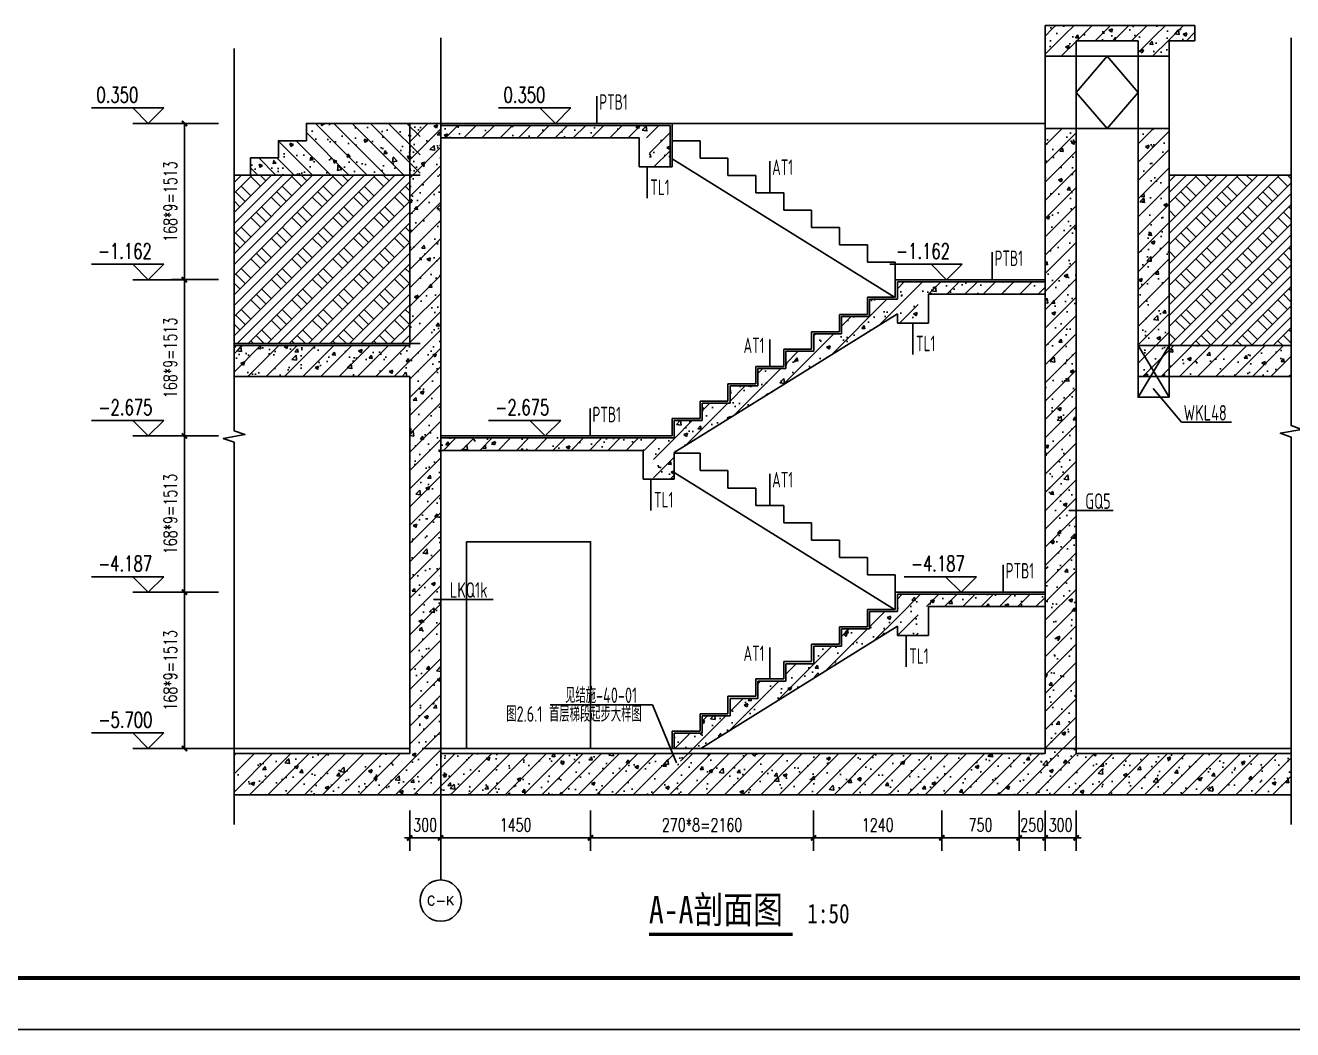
# Model space of a CAD drawing. Extents: x 37906 to 290206, y -18154 to 41246.
# Drawn here: x 95417 to 107683, y -18154 to -8431 of the extents above; entities that cross this region are included whole.
import ezdxf
from ezdxf.enums import TextEntityAlignment as Align

# ---------------------------------------------------------------- set-up
doc = ezdxf.new("R2010")
doc.units = 0
doc.header["$LTSCALE"] = 1000
doc.header["$MEASUREMENT"] = 0
doc.linetypes.add('DOTE', pattern=[2.42, 2, -0.2, 0.02, -0.2])
for name, color, linetype in [('AXIS', 3, 'Continuous'), ('AXIS_TEXT', 7, 'Continuous'), ('DIM_SYMB', 3, 'Continuous'), ('DOTE', 1, 'DOTE'), ('ECA_TK', 7, 'Continuous'), ('PUB_DIM', 3, 'Continuous'), ('PUB_HATCH', 8, 'Continuous'), ('PUB_TEXT', 7, 'Continuous'), ('RF-QT', 30, 'Continuous'), ('S_E_STAIR', 4, 'Continuous'), ('S_STAIR', 2, 'Continuous'), ('S_SURFACE', 6, 'Continuous'), ('TEXT', 7, 'Continuous'), ('tk', 7, 'Continuous'), ('WALL', 9, 'Continuous'), ('WALL_TEXT', 7, 'Continuous')]:
    doc.layers.add(name, color=color, linetype=linetype)
doc.styles.add('_TCH_AXIS', font='COMPLEX', dxfattribs={"bigfont": 'GBCBIG'})
doc.styles.add('_TCH_DIM', font='SIMPLEX', dxfattribs={"bigfont": 'GBCBIG'})
doc.styles.add('_TCH_DIM_T3', font='SIMPLEX', dxfattribs={"width": 0.705882, "bigfont": 'GBCBIG'})
doc.styles.add('COMPLEX', font='COMPLEX.shx', dxfattribs={"width": 0.65})
doc.styles.get("Standard").update_dxf_attribs({"font": 'tssdeng2.shx', "width": 0.7, "bigfont": 'hztxt.shx'})
doc.styles.add('TSSD_Rein', font='tssdeng2.shx', dxfattribs={"width": 0.7, "bigfont": 'tssdchn.shx'})
doc.styles.add('TYDG_01', font='', dxfattribs={"width": 0.8})
doc.styles.get('TYDG_01').set_extended_font_data('SimSun')
doc.dimstyles.new('_TCH_ARCH&&50', dxfattribs={"dimtxt": 127.5, "dimasz": 50, "dimexe": 125, "dimexo": 150, "dimgap": 61.25, "dimtad": 1, "dimdec": 0, "dimrnd": 5, "dimzin": 0, "dimdsep": 46, "dimtxsty": '_TCH_DIM_T3', "dimblk": 'ARCHTICK', "dimcen": 0.09, "dimclrt": 7, "dimazin": 2, "dimtfac": 1, "dimtdec": 0, "dimtix": 1, "dimtmove": 2, "dimatfit": 3, "dimfxl": 1, "dimtolj": 1, "dimtzin": 0, "dimarcsym": 0})
pattern_1 = [(45, (-1707322.73, -23855.63), (-88.388348, 88.388348), []), (50, (-1707322.73, -23855.63), (358.63009, -31.376067), [37.5, -412.5]), (355, (-1707322.73, -23855.63), (-69.37567, 376.09607), [30, -330]), (100.4514, (-1707292.85, -23858.24), (289.25469, 344.71977), [31.870095, -350.571056]), (46.1842, (-1707322.73, -23755.63), (533.62052, -82.75951), [56.25, -618.75]), (96.6356, (-1707278.27, -23762.5), (467.33135, 487.05894), [47.80514, -525.8565]), (351.1842, (-1707322.73, -23755.63), (467.33097, 487.0593), [45, -495]), (21, (-1707272.73, -23780.63), (298.453526, -201.309445), [37.5, -412.5]), (326, (-1707272.73, -23780.63), (121.657666, 362.57502), [30, -330]), (71.4514, (-1707247.86, -23797.4), (420.111314, 161.26525), [31.870095, -350.571056]), (37.5, (-1707322.73, -23855.63), (6.079928, 166.446927), [0, -326, 0, -335, 0, -331.25]), (7.5, (-1707322.73, -23855.63), (131.534769, 197.205856), [0, -191, 0, -318.5, 0, -126.25]), (327.5, (-1707434.23, -23855.63), (266.911218, -11.277436), [0, -125, 0, -390, 0, -517.5]), (317.5, (-1707484.23, -23855.63), (291.593085, 50.05249), [0, -162.5, 0, -259, 0, -367.5])]
pattern_2 = [(45, (-1156249.76, -121685.33), (-88.388348, 88.388348), []), (50, (-1156249.76, -121685.33), (358.63009, -31.37607), [37.5, -412.5]), (355, (-1156249.76, -121685.33), (-69.37567, 376.09607), [30, -330]), (100.4514, (-1156219.87, -121687.95), (289.25469, 344.71977), [31.8701, -350.57106]), (46.1842, (-1156249.76, -121585.33), (533.62052, -82.7595), [56.25, -618.75]), (96.6356, (-1156205.3, -121592.23), (467.33135, 487.05894), [47.80514, -525.8565]), (351.1842, (-1156249.76, -121585.33), (467.33097, 487.0593), [45, -495]), (21, (-1156199.76, -121610.33), (298.453526, -201.309445), [37.5, -412.5]), (326, (-1156199.76, -121610.33), (121.65767, 362.57502), [30, -330]), (71.4514, (-1156174.9, -121627.1), (420.11131, 161.26525), [31.8701, -350.57106]), (37.5, (-1156249.76, -121685.33), (6.079928, 166.446927), [0, -326, 0, -335, 0, -331.25]), (7.5, (-1156249.76, -121685.33), (131.534769, 197.205856), [0, -191, 0, -318.5, 0, -126.25]), (327.5, (-1156361.26, -121685.33), (266.911218, -11.277436), [0, -125, 0, -390, 0, -517.5]), (317.5, (-1156411.26, -121685.33), (291.593085, 50.05249), [0, -162.5, 0, -259, 0, -367.5])]

# ---------------------------------------------------------------- blocks, each defined once
blk = doc.blocks.new('10B_A1E图框')
at = {"layer": 'ECA_TK'}
blk.add_lwpolyline([(0, 0), (841, 0), (841, 594), (0, 594)], close=True, dxfattribs=at)
at = {"layer": 'ECA_TK', "const_width": 0.8}
blk.add_lwpolyline([(831, 10), (831, 584), (18, 584), (18, 10)], close=True, dxfattribs=at)
blk = doc.blocks.new('_ArchTick')
at = {"color": 0, "linetype": 'ByBlock', "const_width": 0.4}
blk.add_lwpolyline([(-0.5, -0.5), (0.5, 0.5)], dxfattribs=at)
blk = doc.blocks.new('*D524')
at = {"layer": 'Defpoints', "color": 0}
for p in [(105287, -15881), (105587, -15881), (105587, -16297)]:
    blk.add_point(p, dxfattribs=at)
at = {"layer": 'PUB_DIM', "color": 0, "lineweight": -2}
for p, q in [((105287, -16031), (105287, -16422)), ((105587, -16031), (105587, -16422)), ((105287, -16297), (105237, -16297)), ((105287, -16297), (105587, -16297)), ((105587, -16297), (105637, -16297))]:
    blk.add_line(p, q, dxfattribs=at)
at = {"layer": 'PUB_DIM', "color": 0, "lineweight": -2, "xscale": 50, "yscale": 50, "zscale": 50}
blk.add_blockref('_ArchTick', (105287, -16297), dxfattribs=at)
at = {"layer": 'PUB_DIM', "color": 0, "lineweight": -2, "xscale": 50, "yscale": 50, "zscale": 50, "rotation": 180}
blk.add_blockref('_ArchTick', (105587, -16297), dxfattribs=at)
at = {"layer": 'PUB_DIM', "color": 7, "insert": (105437, -16172), "char_height": 127.5, "attachment_point": 5, "style": '_TCH_DIM_T3'}
blk.add_mtext('\\A1;300', dxfattribs=at)
blk = doc.blocks.new('*D525')
at = {"layer": 'Defpoints', "color": 0}
for p in [(105037, -15881), (105287, -15881), (105287, -16297)]:
    blk.add_point(p, dxfattribs=at)
at = {"layer": 'PUB_DIM', "color": 0, "lineweight": -2}
for p, q in [((105037, -16031), (105037, -16422)), ((105287, -16031), (105287, -16422)), ((105037, -16297), (104987, -16297)), ((105037, -16297), (105287, -16297)), ((105287, -16297), (105337, -16297))]:
    blk.add_line(p, q, dxfattribs=at)
at = {"layer": 'PUB_DIM', "color": 0, "lineweight": -2, "xscale": 50, "yscale": 50, "zscale": 50}
blk.add_blockref('_ArchTick', (105037, -16297), dxfattribs=at)
at = {"layer": 'PUB_DIM', "color": 0, "lineweight": -2, "xscale": 50, "yscale": 50, "zscale": 50, "rotation": 180}
blk.add_blockref('_ArchTick', (105287, -16297), dxfattribs=at)
at = {"layer": 'PUB_DIM', "color": 7, "insert": (105162, -16172), "char_height": 127.5, "attachment_point": 5, "style": '_TCH_DIM_T3'}
blk.add_mtext('\\A1;250', dxfattribs=at)
blk = doc.blocks.new('*D526')
at = {"layer": 'Defpoints', "color": 0}
for p in [(104287, -15881), (105037, -15881), (105037, -16297)]:
    blk.add_point(p, dxfattribs=at)
at = {"layer": 'PUB_DIM', "color": 0, "lineweight": -2}
for p, q in [((104287, -16031), (104287, -16422)), ((105037, -16031), (105037, -16422)), ((104287, -16297), (105037, -16297))]:
    blk.add_line(p, q, dxfattribs=at)
at = {"layer": 'PUB_DIM', "color": 0, "lineweight": -2, "xscale": 50, "yscale": 50, "zscale": 50, "rotation": 180}
blk.add_blockref('_ArchTick', (104287, -16297), dxfattribs=at)
at = {"layer": 'PUB_DIM', "color": 0, "lineweight": -2, "xscale": 50, "yscale": 50, "zscale": 50}
blk.add_blockref('_ArchTick', (105037, -16297), dxfattribs=at)
at = {"layer": 'PUB_DIM', "color": 7, "insert": (104662, -16172), "char_height": 127.5, "attachment_point": 5, "style": '_TCH_DIM_T3'}
blk.add_mtext('\\A1;750', dxfattribs=at)
blk = doc.blocks.new('*D527')
at = {"layer": 'Defpoints', "color": 0}
for p in [(103047, -15881), (104287, -15881), (104287, -16297)]:
    blk.add_point(p, dxfattribs=at)
at = {"layer": 'PUB_DIM', "color": 0, "lineweight": -2}
for p, q in [((103047, -16031), (103047, -16422)), ((104287, -16031), (104287, -16422)), ((103047, -16297), (104287, -16297))]:
    blk.add_line(p, q, dxfattribs=at)
at = {"layer": 'PUB_DIM', "color": 0, "lineweight": -2, "xscale": 50, "yscale": 50, "zscale": 50, "rotation": 180}
blk.add_blockref('_ArchTick', (103047, -16297), dxfattribs=at)
at = {"layer": 'PUB_DIM', "color": 0, "lineweight": -2, "xscale": 50, "yscale": 50, "zscale": 50}
blk.add_blockref('_ArchTick', (104287, -16297), dxfattribs=at)
at = {"layer": 'PUB_DIM', "color": 7, "insert": (103667, -16172), "char_height": 127.5, "attachment_point": 5, "style": '_TCH_DIM_T3'}
blk.add_mtext('\\A1;1240', dxfattribs=at)
blk = doc.blocks.new('*D528')
at = {"layer": 'Defpoints', "color": 0}
for p in [(100887, -15881), (103047, -15881), (103047, -16297)]:
    blk.add_point(p, dxfattribs=at)
at = {"layer": 'PUB_DIM', "color": 0, "lineweight": -2}
for p, q in [((100887, -16031), (100887, -16422)), ((103047, -16031), (103047, -16422)), ((100887, -16297), (103047, -16297))]:
    blk.add_line(p, q, dxfattribs=at)
at = {"layer": 'PUB_DIM', "color": 0, "lineweight": -2, "xscale": 50, "yscale": 50, "zscale": 50, "rotation": 180}
blk.add_blockref('_ArchTick', (100887, -16297), dxfattribs=at)
at = {"layer": 'PUB_DIM', "color": 0, "lineweight": -2, "xscale": 50, "yscale": 50, "zscale": 50}
blk.add_blockref('_ArchTick', (103047, -16297), dxfattribs=at)
at = {"layer": 'PUB_DIM', "color": 7, "insert": (101967, -16172), "char_height": 127.5, "attachment_point": 5, "style": '_TCH_DIM_T3'}
blk.add_mtext('\\A1;270*8=2160', dxfattribs=at)
blk = doc.blocks.new('*D529')
at = {"layer": 'Defpoints', "color": 0}
for p in [(99437, -15881), (100887, -15881), (100887, -16297)]:
    blk.add_point(p, dxfattribs=at)
at = {"layer": 'PUB_DIM', "color": 0, "lineweight": -2}
for p, q in [((99437, -16031), (99437, -16422)), ((100887, -16031), (100887, -16422)), ((99437, -16297), (100887, -16297))]:
    blk.add_line(p, q, dxfattribs=at)
at = {"layer": 'PUB_DIM', "color": 0, "lineweight": -2, "xscale": 50, "yscale": 50, "zscale": 50, "rotation": 180}
blk.add_blockref('_ArchTick', (99437, -16297), dxfattribs=at)
at = {"layer": 'PUB_DIM', "color": 0, "lineweight": -2, "xscale": 50, "yscale": 50, "zscale": 50}
blk.add_blockref('_ArchTick', (100887, -16297), dxfattribs=at)
at = {"layer": 'PUB_DIM', "color": 7, "insert": (100162, -16172), "char_height": 127.5, "attachment_point": 5, "style": '_TCH_DIM_T3'}
blk.add_mtext('\\A1;1450', dxfattribs=at)
blk = doc.blocks.new('*D530')
at = {"layer": 'Defpoints', "color": 0}
for p in [(99137, -15881), (99437, -15881), (99437, -16297)]:
    blk.add_point(p, dxfattribs=at)
at = {"layer": 'PUB_DIM', "color": 0, "lineweight": -2}
for p, q in [((99137, -16031), (99137, -16422)), ((99437, -16031), (99437, -16422)), ((99137, -16297), (99087, -16297)), ((99137, -16297), (99437, -16297)), ((99437, -16297), (99487, -16297))]:
    blk.add_line(p, q, dxfattribs=at)
at = {"layer": 'PUB_DIM', "color": 0, "lineweight": -2, "xscale": 50, "yscale": 50, "zscale": 50}
blk.add_blockref('_ArchTick', (99137, -16297), dxfattribs=at)
at = {"layer": 'PUB_DIM', "color": 0, "lineweight": -2, "xscale": 50, "yscale": 50, "zscale": 50, "rotation": 180}
blk.add_blockref('_ArchTick', (99437, -16297), dxfattribs=at)
at = {"layer": 'PUB_DIM', "color": 7, "insert": (99287, -16172), "char_height": 127.5, "attachment_point": 5, "style": '_TCH_DIM_T3'}
blk.add_mtext('\\A1;300', dxfattribs=at)
blk = doc.blocks.new('*D531')
at = {"layer": 'AXIS', "color": 0, "lineweight": -2}
for p, q in [((97287, -13918), (96832, -13918)), ((96957, -15431), (96957, -13918)), ((97287, -15431), (96832, -15431))]:
    blk.add_line(p, q, dxfattribs=at)
at = {"layer": 'Defpoints', "color": 0}
for p in [(96957, -13918), (97437, -13918), (97437, -15431)]:
    blk.add_point(p, dxfattribs=at)
at = {"layer": 'AXIS', "color": 0, "lineweight": -2, "xscale": 50, "yscale": 50, "zscale": 50}
for p, rotation in [((96957, -13918), 90), ((96957, -15431), 270)]:
    blk.add_blockref('_ArchTick', p, dxfattribs=dict(at, rotation=rotation))
at = {"layer": 'AXIS', "color": 7, "insert": (96820, -14675), "char_height": 127.5, "attachment_point": 5, "rotation": 90, "style": '_TCH_DIM_T3'}
blk.add_mtext('\\A1;168*9=1513', dxfattribs=at)
blk = doc.blocks.new('*D532')
at = {"layer": 'AXIS', "color": 0, "lineweight": -2}
for p, q in [((97287, -12406), (96832, -12406)), ((96957, -13918), (96957, -12406)), ((97287, -13918), (96832, -13918))]:
    blk.add_line(p, q, dxfattribs=at)
at = {"layer": 'Defpoints', "color": 0}
for p in [(96957, -12406), (97437, -12406), (97437, -13918)]:
    blk.add_point(p, dxfattribs=at)
at = {"layer": 'AXIS', "color": 0, "lineweight": -2, "xscale": 50, "yscale": 50, "zscale": 50}
for p, rotation in [((96957, -12406), 90), ((96957, -13918), 270)]:
    blk.add_blockref('_ArchTick', p, dxfattribs=dict(at, rotation=rotation))
at = {"layer": 'AXIS', "color": 7, "insert": (96820, -13162), "char_height": 127.5, "attachment_point": 5, "rotation": 90, "style": '_TCH_DIM_T3'}
blk.add_mtext('\\A1;168*9=1513', dxfattribs=at)
blk = doc.blocks.new('*D533')
at = {"layer": 'AXIS', "color": 0, "lineweight": -2}
for p, q in [((97287, -10893), (96832, -10893)), ((96957, -12406), (96957, -10893)), ((97287, -12406), (96832, -12406))]:
    blk.add_line(p, q, dxfattribs=at)
at = {"layer": 'Defpoints', "color": 0}
for p in [(96957, -10893), (97437, -10893), (97437, -12406)]:
    blk.add_point(p, dxfattribs=at)
at = {"layer": 'AXIS', "color": 0, "lineweight": -2, "xscale": 50, "yscale": 50, "zscale": 50}
for p, rotation in [((96957, -10893), 90), ((96957, -12406), 270)]:
    blk.add_blockref('_ArchTick', p, dxfattribs=dict(at, rotation=rotation))
at = {"layer": 'AXIS', "color": 7, "insert": (96820, -11650), "char_height": 127.5, "attachment_point": 5, "rotation": 90, "style": '_TCH_DIM_T3'}
blk.add_mtext('\\A1;168*9=1513', dxfattribs=at)
blk = doc.blocks.new('*D534')
at = {"layer": 'AXIS', "color": 0, "lineweight": -2}
for p, q in [((97287, -9381), (96832, -9381)), ((96957, -10893), (96957, -9381)), ((97287, -10893), (96832, -10893))]:
    blk.add_line(p, q, dxfattribs=at)
at = {"layer": 'Defpoints', "color": 0}
for p in [(96957, -9381), (97437, -9381), (97437, -10893)]:
    blk.add_point(p, dxfattribs=at)
at = {"layer": 'AXIS', "color": 0, "lineweight": -2, "xscale": 50, "yscale": 50, "zscale": 50}
for p, rotation in [((96957, -9381), 90), ((96957, -10893), 270)]:
    blk.add_blockref('_ArchTick', p, dxfattribs=dict(at, rotation=rotation))
at = {"layer": 'AXIS', "color": 7, "insert": (96820, -10137), "char_height": 127.5, "attachment_point": 5, "rotation": 90, "style": '_TCH_DIM_T3'}
blk.add_mtext('\\A1;168*9=1513', dxfattribs=at)
blk = doc.blocks.new('_AXISO')
blk.add_circle((0, 0), 0.5)
at = {"layer": 'AXIS_TEXT', "style": 'COMPLEX', "width": 1.041667}
blk.add_attdef('A', text='', height=0.56, dxfattribs=at).set_placement((-0.25, -0.28), (0.25, -0.28), align=Align.FIT)

msp = doc.modelspace()

# ---------------------------------------------------------------- hatches: boundary and pattern name
at = {"layer": 'PUB_HATCH'}
h = msp.add_hatch(dxfattribs=at)
h.set_pattern_fill('钢筋混凝土', color=256, scale=50, style=0)
h.set_pattern_definition(pattern_1)
h.paths.add_polyline_path([(105587.4, -8730.9), (105587.4, -8580.9), (105287.4, -8430.9), (105287.4, -8730.9)])
h = msp.add_hatch(dxfattribs=at)
h.set_pattern_fill('钢筋混凝土', color=256, scale=50, style=0)
h.set_pattern_definition(pattern_1)
h.paths.add_polyline_path([(106329.1, -8530.9), (106312.4, -8430.9), (105287.4, -8430.9), (105587.4, -8580.9), (106187.4, -8580.9)])
h = msp.add_hatch(dxfattribs=at)
h.set_pattern_fill('钢筋混凝土', color=256, scale=50, style=0)
h.set_pattern_definition(pattern_1)
h.paths.add_polyline_path([(106737.5, -8430.9), (106312.4, -8430.9), (106329.1, -8530.9), (106487.4, -8580.9), (106737.5, -8580.9)])
h = msp.add_hatch(dxfattribs=at)
h.set_pattern_fill('钢筋混凝土', color=256, scale=50, style=0)
h.set_pattern_definition(pattern_1)
h.paths.add_polyline_path([(106487.4, -8730.9), (106487.4, -8580.9), (106329.1, -8530.9), (106187.4, -8580.9), (106187.4, -8730.9)])
h = msp.add_hatch(dxfattribs=at)
h.set_pattern_fill('钢筋混凝土', color=256, scale=50, style=0)
h.set_pattern_definition([(135, (3659485.93, 1417467.12), (88.3883476, 88.3883476), []), (130, (3659485.93, 1417467.12), (-358.630091, -31.376067), [37.5, -412.5]), (185, (3659485.93, 1417467.12), (69.375667, 376.096067), [30, -330]), (79.5486, (3659456.04, 1417464.5), (-289.25469, 344.71977), [31.870095, -350.571056]), (133.8158, (3659485.93, 1417567.1), (-533.620524, -82.759507), [56.25, -618.75]), (83.3644, (3659441.46, 1417560.2), (-467.33135, 487.058935), [47.805144, -525.8565]), (188.8158, (3659485.9, 1417567.1), (-467.33097, 487.0593), [45, -495]), (159, (3659435.93, 1417542.12), (-298.453526, -201.309445), [37.5, -412.5]), (214, (3659435.93, 1417542.12), (-121.657666, 362.575023), [30, -330]), (108.5486, (3659411.05, 1417525.34), (-420.111314, 161.265248), [31.870095, -350.571056]), (142.5, (3659485.93, 1417467.12), (-6.0799277, 166.446927), [0, -326, 0, -335, 0, -331.25]), (172.5, (3659485.93, 1417467.12), (-131.534769, 197.205856), [0, -191, 0, -318.5, 0, -126.25]), (212.5, (3659597.43, 1417467.12), (-266.911218, -11.277436), [0, -125, 0, -390, 0, -517.5]), (222.5, (3659647.43, 1417467.12), (-291.593085, 50.052491), [0, -162.5, 0, -259, 0, -367.5])])
h.paths.add_polyline_path([(99237.4, -9880.9), (99237.4, -9380.9), (98137.4, -9380.9), (98137.4, -9547.6), (97877.8, -9547.6), (97877.8, -9714.3), (97596, -9714.3), (97596, -9880.9)])
h = msp.add_hatch(dxfattribs=at)
h.set_pattern_fill('钢筋混凝土', color=256, scale=50, style=0)
h.set_pattern_definition(pattern_1)
h.paths.add_polyline_path([(99237.4, -11630.9), (99437.4, -11530.9), (99437.4, -9380.9), (99137.4, -9380.9), (99137.4, -11530.9)])
h = msp.add_hatch(dxfattribs=at)
h.set_pattern_fill('钢筋混凝土', color=256, scale=50, style=0)
h.set_pattern_definition(pattern_2)
h.paths.add_polyline_path([(101657.4, -9400.8), (99437.4, -9400.8), (99437.4, -9520.8), (101457.4, -9520.8), (101457.4, -9800.8), (101657.4, -9800.8)])
h = msp.add_hatch(dxfattribs=at)
h.set_pattern_fill('钢筋混凝土', color=256, scale=50, style=0)
h.set_pattern_definition(pattern_1)
h.paths.add_polyline_path([(105437.4, -15614.2), (105587.4, -15480.9), (105587.4, -9430.9), (105287.4, -9430.9), (105287.4, -15480.9)])
h = msp.add_hatch(dxfattribs=at)
h.set_pattern_fill('钢筋混凝土', color=256, scale=50, style=0)
h.set_pattern_definition(pattern_1)
h.paths.add_polyline_path([(106187.4, -11830.9), (106487.4, -11530.9), (106487.4, -9430.9), (106187.4, -9430.9)])
h = msp.add_hatch(dxfattribs=at)
h.set_pattern_fill('夯实土壤', color=256, scale=50, angle=90, style=0)
h.set_pattern_definition([(45, (844500.53, -402321.96), (198.69701, -198.69701), []), (45, (844500.53, -402216.96), (198.69701, -198.69701), []), (45, (844500.53, -402111.96), (198.69701, -198.69701), []), (315, (844500.53, -402321.96), (-198.69701, -198.69701), [132.5, -148.5]), (315, (844553.03, -402269.46), (-198.69701, -198.69701), [132.5, -148.5]), (315, (844605.53, -402216.96), (-198.69701, -198.69701), [132.5, -148.5])])
h.paths.add_polyline_path([(99137.4, -9880.9), (97437.2, -9880.9), (97437.2, -11510.9), (99137.4, -11510.9)])
h = msp.add_hatch(dxfattribs=at)
h.set_pattern_fill('夯实土壤', color=256, scale=50, angle=90, style=0)
h.set_pattern_definition([(45, (853250.72, -402321.96), (198.69701, -198.69701), []), (45, (853250.72, -402216.96), (198.69701, -198.69701), []), (45, (853250.72, -402111.96), (198.69701, -198.69701), []), (315, (853250.72, -402321.96), (-198.69701, -198.69701), [132.5, -148.5]), (315, (853303.22, -402269.46), (-198.69701, -198.69701), [132.5, -148.5]), (315, (853355.72, -402216.96), (-198.69701, -198.69701), [132.5, -148.5])])
h.paths.add_polyline_path([(106487.4, -11530.9), (107668.5, -11530.9), (107668.5, -9880.9), (106487.4, -9880.9)])
h = msp.add_hatch(dxfattribs=at)
h.set_pattern_fill('钢筋混凝土', color=256, scale=50, style=0)
h.set_pattern_definition(pattern_2)
h.paths.add_polyline_path([(103857.4, -10913.3), (105287.4, -10913.3), (105287.4, -11033.3), (104057.4, -11033.3), (104057.4, -11313.3), (103857.4, -11313.3)])
h = msp.add_hatch(dxfattribs=at)
h.set_pattern_fill('钢筋混凝土', color=256, scale=50, style=0)
h.set_pattern_definition(pattern_2)
h.paths.add_polyline_path([(101697.4, -12425.8), (101697.4, -12257.8), (101967.4, -12257.8), (101967.4, -12089.7), (102237.4, -12089.7), (102237.4, -11921.7), (102507.4, -11921.7), (102507.4, -11753.6), (102777.4, -11753.6), (102777.4, -11585.5), (103047.4, -11585.5), (103047.4, -11417.5), (103317.4, -11417.5), (103317.4, -11249.4), (103587.4, -11249.4), (103587.4, -11081.4), (103857.4, -11081.4), (103857.4, -11033.3), (103857.4, -11222.7), (101697.4, -12567.2)])
h = msp.add_hatch(dxfattribs=at)
h.set_pattern_fill('钢筋混凝土', color=256, scale=50, style=0)
h.set_pattern_definition(pattern_1)
h.paths.add_polyline_path([(97437.2, -11830.9), (99137.4, -11830.9), (99237.4, -11630.9), (99137.4, -11530.9), (97437.2, -11530.9)])
h = msp.add_hatch(dxfattribs=at)
h.set_pattern_fill('钢筋混凝土', color=256, scale=50, style=0)
h.set_pattern_definition(pattern_1)
h.paths.add_polyline_path([(99287.4, -15614.2), (99437.4, -15480.9), (99437.4, -11530.9), (99237.4, -11630.9), (99137.4, -11830.9), (99137.4, -15480.9)])
h = msp.add_hatch(dxfattribs=at)
h.set_pattern_fill('钢筋混凝土', color=256, scale=50, style=0)
h.set_pattern_definition(pattern_1)
h.paths.add_polyline_path([(107668.5, -11530.9), (106487.4, -11530.9), (106187.4, -11830.9), (107668.5, -11830.9)])
h = msp.add_hatch(dxfattribs=at)
h.set_pattern_fill('钢筋混凝土', color=256, scale=50, style=0)
h.set_pattern_definition(pattern_2)
h.paths.add_polyline_path([(101697.4, -12425.8), (99437.4, -12425.8), (99437.4, -12545.8), (101497.4, -12545.8), (101497.4, -12825.8), (101697.4, -12825.8)])
h = msp.add_hatch(dxfattribs=at)
h.set_pattern_fill('钢筋混凝土', color=256, scale=50, style=0)
h.set_pattern_definition(pattern_2)
h.paths.add_polyline_path([(103857.4, -13938.4), (105287.4, -13938.4), (105287.4, -14058.4), (104057.4, -14058.4), (104057.4, -14338.4), (103857.4, -14338.4)])
h = msp.add_hatch(dxfattribs=at)
h.set_pattern_fill('钢筋混凝土', color=256, scale=50, style=0)
h.set_pattern_definition(pattern_2)
h.paths.add_polyline_path([(101697.4, -15450.9), (101697.4, -15282.9), (101967.4, -15282.9), (101967.4, -15114.8), (102237.4, -15114.8), (102237.4, -14946.7), (102507.4, -14946.7), (102507.4, -14778.7), (102777.4, -14778.7), (102777.4, -14610.6), (103047.4, -14610.6), (103047.4, -14442.6), (103317.4, -14442.6), (103317.4, -14274.5), (103587.4, -14274.5), (103587.4, -14106.4), (103857.4, -14106.4), (103857.4, -14058.4), (103857.4, -14247.8), (101697.4, -15592.3)])
h = msp.add_hatch(dxfattribs=at)
h.set_pattern_fill('钢筋混凝土', color=256, scale=50, style=0)
h.set_pattern_definition(pattern_1)
h.paths.add_polyline_path([(99287.4, -15614.2), (99137.4, -15480.9), (97437.2, -15480.9), (97437.2, -15880.9), (99287.4, -15880.9)])
h = msp.add_hatch(dxfattribs=at)
h.set_pattern_fill('钢筋混凝土', color=256, scale=50, style=0)
h.set_pattern_definition(pattern_1)
h.paths.add_polyline_path([(105437.4, -15614.2), (105287.4, -15480.9), (99437.4, -15480.9), (99287.4, -15614.2), (99287.4, -15880.9), (105437.4, -15880.9)])
h = msp.add_hatch(dxfattribs=at)
h.set_pattern_fill('钢筋混凝土', color=256, scale=50, style=0)
h.set_pattern_definition(pattern_1)
h.paths.add_polyline_path([(107668.5, -15480.9), (105587.4, -15480.9), (105437.4, -15614.2), (105437.4, -15880.9), (107668.5, -15880.9)])

# ---------------------------------------------------------------- linework, layer by layer
for p, q in [((106187.4, -11530.9), (106487.4, -12030.9)), ((106187.4, -12030.9), (106487.4, -11530.9)), ((106334.4, -11946.3), (106606.8, -12272.8)), ((106606.8, -12272.8), (107092, -12272.8)), ((105517, -13128), (105946.1, -13128)), ((99367, -13988.1), (99946.1, -13988.1))]:
    msp.add_line(p, q)
msp.add_lwpolyline([(106187.4, -11530.9), (106487.4, -11530.9), (106487.4, -12030.9), (106187.4, -12030.9)], close=True)
msp.add_lwpolyline([(100137.4, -15430.9), (100887.4, -15430.9), (100887.4, -13430.9), (99687.4, -13430.9), (99687.4, -15430.9)])
at = {"layer": 'AXIS'}
msp.add_line((99437.4, -15430.9), (99437.4, -16704.7), dxfattribs=at)
at = {"layer": 'DIM_SYMB'}
for points in [[(107668.5, -8553.4), (107668.5, -12304.6), (107773.5, -12342.9), (107563.5, -12379.9), (107668.5, -12417.1), (107668.5, -16168.4)], [(97437.2, -8654.2), (97437.2, -12355.1), (97542.2, -12393.3), (97332.2, -12430.3), (97437.2, -12467.6), (97437.2, -16168.4)]]:
    msp.add_lwpolyline(points, dxfattribs=at)
at = {"layer": 'DIM_SYMB', "lineweight": -3, "const_width": 35}
msp.add_lwpolyline([(101452.5, -17231), (102844.5, -17231)], dxfattribs=at)
at = {"layer": 'DOTE'}
msp.add_line((99437.4, -8551), (99437.4, -15430.9), dxfattribs=at)
at = {"layer": 'DOTE', "linetype": 'DOTE'}
msp.add_line((96837.8, -15430.9), (107668.5, -15430.9), dxfattribs=at)
at = {"layer": 'PUB_DIM'}
for p, q in [((96757.4, -9230.9), (96057.4, -9230.9)), ((96607.4, -9380.9), (96457.4, -9230.9)), ((96607.4, -9380.9), (96757.4, -9230.9)), ((100697.4, -9230.9), (99997.4, -9230.9)), ((100547.4, -9380.9), (100397.4, -9230.9)), ((100547.4, -9380.9), (100697.4, -9230.9)), ((96957.4, -9380.9), (96457.4, -9380.9)), ((100547.4, -9380.9), (100397.4, -9380.9)), ((96757.4, -10743.3), (96057.4, -10743.3)), ((96607.4, -10893.3), (96457.4, -10743.3)), ((96607.4, -10893.3), (96757.4, -10743.3)), ((104483, -10743.3), (103783, -10743.3)), ((104333, -10893.3), (104183, -10743.3)), ((104333, -10893.3), (104483, -10743.3)), ((96957.4, -10893.3), (96457.4, -10893.3)), ((104683, -10893.3), (104183, -10893.3)), ((96757.4, -12255.8), (96057.4, -12255.8)), ((96607.4, -12405.8), (96457.4, -12255.8)), ((96607.4, -12405.8), (96757.4, -12255.8)), ((100598.9, -12255.8), (99898.9, -12255.8)), ((100448.9, -12405.8), (100298.9, -12255.8)), ((100448.9, -12405.8), (100598.9, -12255.8)), ((96957.4, -12405.8), (96457.4, -12405.8)), ((100755.2, -12405.8), (100298.9, -12405.8)), ((96757.4, -13768.4), (96057.4, -13768.4)), ((96607.4, -13918.4), (96457.4, -13768.4)), ((96607.4, -13918.4), (96757.4, -13768.4)), ((104623.6, -13768.4), (103923.6, -13768.4)), ((104473.6, -13918.4), (104323.6, -13768.4)), ((104473.6, -13918.4), (104623.6, -13768.4)), ((96957.4, -13918.4), (96457.4, -13918.4)), ((104823.6, -13918.4), (104323.6, -13918.4)), ((96757.4, -15280.9), (96057.4, -15280.9)), ((96607.4, -15430.9), (96457.4, -15280.9)), ((96607.4, -15430.9), (96757.4, -15280.9)), ((96957.4, -15430.9), (96457.4, -15430.9))]:
    msp.add_line(p, q, dxfattribs=at)
at = {"layer": 'PUB_DIM', "color": 15}
msp.add_line((99437.4, -9380.9), (105287.4, -9380.9), dxfattribs=at)
at = {"layer": 'PUB_HATCH', "lineweight": -3, "ltscale": 0.5}
for p, q in [((105287.4, -9430.9), (105287.4, -8730.9)), ((106187.4, -8730.9), (105587.4, -8730.9)), ((105587.4, -8730.9), (105587.4, -9430.9)), ((106187.4, -9430.9), (106187.4, -8730.9)), ((106487.4, -9430.9), (106487.4, -8730.9)), ((105587.4, -9430.9), (106187.4, -9430.9))]:
    msp.add_line(p, q, dxfattribs=at)
msp.add_lwpolyline([(105887.4, -8730.9), (106187.4, -9080.9), (105887.4, -9430.9), (105587.4, -9080.9), (105887.4, -8730.9)], dxfattribs=at)
at = {"layer": 'RF-QT'}
for p, q in [((105287.4, -8730.9), (105287.4, -8430.9)), ((105287.4, -8430.9), (106737.5, -8430.9)), ((106737.5, -8580.9), (106737.5, -8430.9)), ((105587.4, -8730.9), (105587.4, -8580.9)), ((106187.4, -8580.9), (105587.4, -8580.9)), ((106187.4, -8730.9), (106187.4, -8580.9)), ((106737.5, -8580.9), (106487.4, -8580.9)), ((106487.4, -8730.9), (106487.4, -8580.9)), ((105287.4, -8730.9), (105587.4, -8730.9)), ((106187.4, -8730.9), (106487.4, -8730.9)), ((99137.4, -11530.9), (99137.4, -9380.9)), ((99137.4, -9380.9), (99437.4, -9380.9)), ((99437.4, -9380.9), (99437.4, -15480.9)), ((105287.4, -15480.9), (105287.4, -9430.9)), ((105287.4, -9430.9), (105587.4, -9430.9)), ((105587.4, -15480.9), (105587.4, -9430.9)), ((106187.4, -11830.9), (106187.4, -9430.9)), ((106187.4, -9430.9), (106487.4, -9430.9)), ((106487.4, -11530.9), (106487.4, -9430.9)), ((97437.2, -11530.9), (99137.4, -11530.9)), ((97437.2, -11530.9), (97437.2, -11830.9)), ((107668.5, -11530.9), (106487.4, -11530.9)), ((107668.5, -11830.9), (107668.5, -11530.9)), ((97437.2, -11830.9), (99137.4, -11830.9)), ((99137.4, -15480.9), (99137.4, -11830.9)), ((107668.5, -11830.9), (106187.4, -11830.9)), ((99137.4, -15480.9), (97437.2, -15480.9)), ((97437.2, -15880.9), (97437.2, -15480.9)), ((105287.4, -15480.9), (99437.4, -15480.9)), ((107668.5, -15480.9), (105587.4, -15480.9)), ((107668.5, -15880.9), (107668.5, -15480.9)), ((97437.2, -15880.9), (107668.5, -15880.9))]:
    msp.add_line(p, q, dxfattribs=at)
at = {"layer": 'S_E_STAIR'}
for p, q in [((101677.4, -9548.8), (101677.4, -9520.8)), ((101947.4, -9548.8), (101677.4, -9548.8)), ((101947.4, -9716.9), (101947.4, -9548.8)), ((103828.2, -11061.4), (101677.4, -9722.6)), ((102217.4, -9716.9), (101947.4, -9716.9)), ((102217.4, -9884.9), (102217.4, -9716.9)), ((102487.4, -9884.9), (102217.4, -9884.9)), ((102487.4, -10053), (102487.4, -9884.9)), ((102757.4, -10053), (102487.4, -10053)), ((102757.4, -10221.1), (102757.4, -10053)), ((103027.4, -10221.1), (102757.4, -10221.1)), ((103027.4, -10389.1), (103027.4, -10221.1)), ((103297.4, -10389.1), (103027.4, -10389.1)), ((103297.4, -10557.2), (103297.4, -10389.1)), ((103567.4, -10557.2), (103297.4, -10557.2)), ((103567.4, -10725.2), (103567.4, -10557.2)), ((103837.4, -10725.2), (103567.4, -10725.2)), ((103837.4, -10893.3), (103837.4, -10725.2)), ((101947.4, -12573.9), (101696.9, -12573.9)), ((101947.4, -12742), (101947.4, -12573.9)), ((102217.4, -12742), (101947.4, -12742)), ((102217.4, -12910), (102217.4, -12742)), ((103828.2, -14086.4), (101697.4, -12760.1)), ((102487.4, -12910), (102217.4, -12910)), ((102487.4, -13078.1), (102487.4, -12910)), ((102757.4, -13078.1), (102487.4, -13078.1)), ((102757.4, -13246.1), (102757.4, -13078.1)), ((103027.4, -13246.1), (102757.4, -13246.1)), ((103027.4, -13414.2), (103027.4, -13246.1)), ((103297.4, -13414.2), (103027.4, -13414.2)), ((103297.4, -13582.3), (103297.4, -13414.2)), ((103567.4, -13582.3), (103297.4, -13582.3)), ((103567.4, -13750.3), (103567.4, -13582.3)), ((103837.4, -13750.3), (103567.4, -13750.3)), ((103837.4, -13918.4), (103837.4, -13750.3))]:
    msp.add_line(p, q, dxfattribs=at)
at = {"layer": 'S_STAIR'}
for p, q in [((101657.4, -9400.8), (99437.4, -9400.8)), ((99437.4, -9400.8), (99437.4, -9520.8)), ((101657.4, -9800.8), (101657.4, -9400.8)), ((99437.4, -9520.8), (101357.4, -9520.8)), ((101357.4, -9520.8), (101357.4, -9800.8)), ((101357.4, -9800.8), (101657.4, -9800.8)), ((103857.4, -11081.4), (103857.4, -10913.3)), ((103857.4, -10913.3), (105287.4, -10913.3)), ((105287.4, -10913.3), (105287.4, -11033.3)), ((105287.4, -11033.3), (104157.4, -11033.3)), ((104157.4, -11033.3), (104157.4, -11313.3)), ((105287.8, -11035.9), (105287.8, -11155.9)), ((105287.8, -11035.9), (105287.8, -11155.9)), ((103587.4, -11249.4), (103587.4, -11081.4)), ((103587.4, -11081.4), (103857.4, -11081.4)), ((101697.4, -12567.2), (103857.4, -11222.7)), ((103317.4, -11417.5), (103317.4, -11249.4)), ((103317.4, -11249.4), (103587.4, -11249.4)), ((103857.4, -11313.3), (103857.4, -11222.7)), ((104157.4, -11313.3), (103857.4, -11313.3)), ((103047.4, -11585.5), (103047.4, -11417.5)), ((103047.4, -11417.5), (103317.4, -11417.5)), ((102777.4, -11753.6), (102777.4, -11585.5)), ((102777.4, -11585.5), (103047.4, -11585.5)), ((102507.4, -11921.7), (102507.4, -11753.6)), ((102507.4, -11753.6), (102777.4, -11753.6)), ((102237.4, -12089.7), (102237.4, -11921.7)), ((102237.4, -11921.7), (102507.4, -11921.7)), ((101967.4, -12257.8), (101967.4, -12089.7)), ((101967.4, -12089.7), (102237.4, -12089.7)), ((101697.4, -12425.8), (101697.4, -12257.8)), ((101697.4, -12257.8), (101967.4, -12257.8)), ((101697.4, -12425.8), (99437.4, -12425.8)), ((99437.4, -12425.8), (99437.4, -12545.8)), ((99437.4, -12545.8), (101397.4, -12545.8)), ((101397.4, -12545.8), (101397.4, -12825.8)), ((101697.4, -12825.8), (101697.4, -12567.2)), ((99437.4, -12660.9), (99437.4, -12780.9)), ((101397.4, -12825.8), (101697.4, -12825.8)), ((105287.4, -12980.9), (105287.4, -13100.9)), ((105287.4, -13010.9), (105287.4, -13130.9)), ((103857.4, -14106.4), (103857.4, -13938.4)), ((103857.4, -13938.4), (105287.4, -13938.4)), ((105287.4, -13938.4), (105287.4, -14058.4)), ((105287.4, -14058.4), (104157.4, -14058.4)), ((104157.4, -14058.4), (104157.4, -14338.4)), ((103587.4, -14274.5), (103587.4, -14106.4)), ((103587.4, -14106.4), (103857.4, -14106.4)), ((101956.6, -15430.9), (103857.4, -14247.8)), ((103317.4, -14442.6), (103317.4, -14274.5)), ((103317.4, -14274.5), (103587.4, -14274.5)), ((103857.4, -14338.4), (103857.4, -14247.8)), ((104157.4, -14338.4), (103857.4, -14338.4)), ((103047.4, -14610.6), (103047.4, -14442.6)), ((103047.4, -14442.6), (103317.4, -14442.6)), ((102777.4, -14778.7), (102777.4, -14610.6)), ((102777.4, -14610.6), (103047.4, -14610.6)), ((102507.4, -14946.7), (102507.4, -14778.7)), ((102507.4, -14778.7), (102777.4, -14778.7)), ((102237.4, -15114.8), (102237.4, -14946.7)), ((102237.4, -14946.7), (102507.4, -14946.7)), ((101967.4, -15282.9), (101967.4, -15114.8)), ((101967.4, -15114.8), (102237.4, -15114.8)), ((101697.4, -15430.9), (101697.4, -15282.9)), ((101697.4, -15282.9), (101967.4, -15282.9)), ((99437.4, -15450.9), (99437.4, -15570.9))]:
    msp.add_line(p, q, dxfattribs=at)
for points in [[(99237.4, -9380.9), (98137.4, -9380.9), (98137.4, -9547.6), (97866.8, -9547.6), (97866.8, -9714.3), (97596, -9714.3), (97596, -9880.9)], [(97437.2, -9880.9), (99237.4, -9880.9)], [(107668.5, -9880.9), (106487.4, -9880.9)]]:
    msp.add_lwpolyline(points, dxfattribs=at)
at = {"layer": 'S_SURFACE'}
for p, q in [((101677.4, -9380.8), (99437.4, -9380.8)), ((99437.4, -9380.8), (99437.4, -9400.8)), ((101677.4, -9800.8), (101677.4, -9380.8)), ((101657.4, -9800.8), (101677.4, -9800.8)), ((103837.4, -11013.3), (103837.4, -10893.3)), ((103837.4, -10893.3), (105287.4, -10893.3)), ((105287.4, -10893.3), (105287.4, -10913.3)), ((103837.4, -11061.4), (103837.4, -11013.3)), ((103837.4, -11013.3), (103837.4, -11013.3)), ((105287.8, -11005.9), (105287.8, -11035.9)), ((105287.8, -11035.9), (105287.8, -11005.9)), ((103567.4, -11229.4), (103567.4, -11061.4)), ((103567.4, -11061.4), (103837.4, -11061.4)), ((103297.4, -11397.5), (103297.4, -11229.4)), ((103297.4, -11229.4), (103567.4, -11229.4)), ((103027.4, -11565.5), (103027.4, -11397.5)), ((103027.4, -11397.5), (103297.4, -11397.5)), ((102757.4, -11733.6), (102757.4, -11565.5)), ((102757.4, -11565.5), (103027.4, -11565.5)), ((102487.4, -11901.7), (102487.4, -11733.6)), ((102487.4, -11733.6), (102757.4, -11733.6)), ((102217.4, -12069.7), (102217.4, -11901.7)), ((102217.4, -11901.7), (102487.4, -11901.7)), ((101947.4, -12237.8), (101947.4, -12069.7)), ((101947.4, -12069.7), (102217.4, -12069.7)), ((101677.4, -12405.8), (101677.4, -12237.8)), ((101677.4, -12237.8), (101947.4, -12237.8)), ((99437.4, -12425.8), (99437.4, -12405.8)), ((99437.4, -12405.8), (101677.4, -12405.8)), ((101677.4, -12405.8), (101677.4, -12405.8)), ((99437.4, -12630.9), (99437.4, -12660.9)), ((99437.4, -12630.9), (99437.4, -12660.9)), ((103837.4, -14038.4), (103837.4, -13918.4)), ((103837.4, -13918.4), (105287.4, -13918.4)), ((105287.4, -13918.4), (105287.4, -13938.4)), ((103567.4, -14254.5), (103567.4, -14086.4)), ((103567.4, -14086.4), (103837.4, -14086.4)), ((103837.4, -14086.4), (103837.4, -14038.4)), ((103837.4, -14038.4), (103837.4, -14038.4)), ((103297.4, -14422.6), (103297.4, -14254.5)), ((103297.4, -14254.5), (103567.4, -14254.5)), ((103027.4, -14590.6), (103027.4, -14422.6)), ((103027.4, -14422.6), (103297.4, -14422.6)), ((102757.4, -14758.7), (102757.4, -14590.6)), ((102757.4, -14590.6), (103027.4, -14590.6)), ((102487.4, -14926.7), (102487.4, -14758.7)), ((102487.4, -14758.7), (102757.4, -14758.7)), ((102217.4, -15094.8), (102217.4, -14926.7)), ((102217.4, -14926.7), (102487.4, -14926.7)), ((101947.4, -15262.9), (101947.4, -15094.8)), ((101947.4, -15094.8), (102217.4, -15094.8)), ((101677.4, -15430.9), (101677.4, -15262.9)), ((101677.4, -15262.9), (101947.4, -15262.9)), ((99437.4, -15450.9), (99437.4, -15430.9)), ((99437.4, -15430.9), (101677.4, -15430.9)), ((101677.4, -15430.9), (101677.4, -15430.9))]:
    msp.add_line(p, q, dxfattribs=at)
at = {"layer": 'S_SURFACE', "color": 0}
msp.add_line((99437.4, -15430.9), (105087.4, -15430.9), dxfattribs=at)
for points in [[(97437.2, -15430.9), (99137.4, -15430.9)], [(105207.4, -15430.9), (107668.5, -15430.9)]]:
    msp.add_lwpolyline(points, dxfattribs=at)
at = {"layer": 'TEXT', "color": 4}
for q in [(100496.8, -15010.3), (101719.1, -15572.2)]:
    msp.add_line((101488.6, -15010.3), q, dxfattribs=at)
at = {"layer": 'WALL'}
for p, q in [((105287.4, -8730.9), (105487.4, -8730.9)), ((106487.4, -8730.9), (106287.4, -8730.9)), ((97437.2, -11510.9), (99237.4, -11510.9))]:
    msp.add_line(p, q, dxfattribs=at)
at = {"layer": 'WALL_TEXT'}
for p, q in [((100949.2, -9115.7), (100949.2, -9380.8)), ((101435.6, -9800.8), (101435.6, -10103.6)), ((102622.4, -9747), (102622.4, -10053)), ((104774.7, -10628.2), (104774.7, -10893.3)), ((104007.4, -11313.3), (104007.4, -11616.1)), ((102622.4, -11472), (102622.4, -11733.6)), ((100883.6, -12140.8), (100883.6, -12405.8)), ((101472.1, -12825.8), (101472.1, -13128.7)), ((102622.4, -12772.1), (102622.4, -13078.1)), ((104882.7, -13653.3), (104882.7, -13918.4)), ((103942.3, -14338.4), (103942.3, -14641.2)), ((102622.4, -14452.7), (102622.4, -14758.7))]:
    msp.add_line(p, q, dxfattribs=at)

# ---------------------------------------------------------------- block references
at = {"layer": 'AXIS'}
ref = msp.add_blockref('_AXISO', (99437.4, -16904.7), dxfattribs=dict(at, xscale=400, yscale=400, zscale=400))
ref.add_attrib('A', 'C-K', dxfattribs={"layer": 'AXIS_TEXT', "height": 84.9, "style": '_TCH_AXIS'}).set_placement((99304, -16947.2), (99570.8, -16947.2), align=Align.FIT)
at = {"layer": 'tk', "xscale": 50, "yscale": 50, "zscale": 50}
msp.add_blockref('10B_A1E图框', (79956.2, -18153.7), dxfattribs=at)

# ---------------------------------------------------------------- texts
at = {"width": 0.7}
for s, p in [('WKL48', (106628, -12257)), ('GQ5', (105676.5, -13112.2)), ('LKQ1k', (99526.5, -13972.3))]:
    msp.add_text(s, height=150, dxfattribs=at).set_placement(p)
at = {"layer": 'PUB_TEXT'}
for s, height, style, width, p in [('0.350', 148.75, '_TCH_DIM', 0.705882, (96105.4, -9178.4)), ('0.350', 148.75, '_TCH_DIM', 0.705882, (100045.4, -9178.4)), ('-1.162', 148.75, '_TCH_DIM', 0.705882, (96118.9, -10690.8)), ('-1.162', 148.75, '_TCH_DIM', 0.705882, (103844.5, -10690.8)), ('-2.675', 148.75, '_TCH_DIM', 0.705882, (96124.9, -12203.3)), ('-2.675', 148.75, '_TCH_DIM', 0.705882, (99966.4, -12203.3)), ('-4.187', 148.75, '_TCH_DIM', 0.705882, (96121.9, -13715.9)), ('-4.187', 148.75, '_TCH_DIM', 0.705882, (103988.1, -13715.9)), ('-5.700', 148.75, '_TCH_DIM', 0.705882, (96124.9, -15228.4)), ('A-A剖面图', 264.35, 'TYDG_01', 0.8, (101452.5, -17124.1)), ('1:50', 188.82, 'TYDG_01', 0.8, (102984.5, -17124.1))]:
    msp.add_text(s, height=height, dxfattribs=dict(at, style=style, width=width)).set_placement(p)
at = {"layer": 'TEXT', "color": 4, "ltscale": 100, "style": 'TSSD_Rein', "width": 0.7}
for s, p in [('见结施-40-01', (100641.2, -14991.3)), ('图2.6.1 首层梯段起步大样图', (100071.9, -15173.2))]:
    msp.add_text(s, height=150, dxfattribs=at).set_placement(p)
at = {"layer": 'WALL_TEXT', "linetype": 'ByBlock', "style": 'TSSD_Rein', "width": 0.65}
for s, p in [('PTB1', (100971.7, -9248.4)), ('AT1', (102644.9, -9879.7)), ('TL1', (101465.6, -10073.6)), ('PTB1', (104797.2, -10760.9)), ('TL1', (104037.4, -11586.1)), ('PTB1', (100906.1, -12273.5)), ('AT1', (102644.9, -12904.8)), ('TL1', (101502.1, -13098.6)), ('PTB1', (104905.2, -13786)), ('TL1', (103972.3, -14611.2))]:
    msp.add_text(s, height=150, dxfattribs=at).set_placement(p)
for p in [(102571.6, -11604.6), (102571.6, -14585.4)]:
    msp.add_text('AT1', height=150, dxfattribs=at).set_placement(p, align=Align.RIGHT)

# ---------------------------------------------------------------- dimensions: what is measured, and where the dimension line sits
at = {"layer": 'AXIS'}
for base, p1, p2, picture, middle in [((96957.4, -9380.9), (97437.2, -10893.3), (97437.2, -9380.9), '*D534', (96819.9, -10137.1)), ((96957.4, -10893.3), (97437.2, -12405.8), (97437.2, -10893.3), '*D533', (96819.9, -11649.6)), ((96957.4, -12405.8), (97437.2, -13918.4), (97437.2, -12405.8), '*D532', (96819.9, -13162.1)), ((96957.4, -13918.4), (97437.2, -15430.9), (97437.2, -13918.4), '*D531', (96819.9, -14674.6))]:
    dim = msp.add_linear_dim(base=base, p1=p1, p2=p2, angle=90, text='168*9=1513', dimstyle='_TCH_ARCH&&50', override={"dimgap": 0}, dxfattribs=at)
    dim.commit()
    dim.dimension.update_dxf_attribs({"geometry": picture, "text_midpoint": middle, "dimtype": 161, "text_rotation": 90})
at = {"layer": 'PUB_DIM'}
for p1, p2, picture, middle in [((99137.4, -15880.9), (99437.4, -15880.9), '*D530', (99287.4, -16171.9)), ((99437.4, -15880.9), (100887.4, -15880.9), '*D529', (100162.4, -16171.9)), ((103047.4, -15880.9), (104287.4, -15880.9), '*D527', (103667.4, -16171.9)), ((104287.4, -15880.9), (105037.4, -15880.9), '*D526', (104662.4, -16171.9)), ((105037.4, -15880.9), (105287.4, -15880.9), '*D525', (105162.4, -16171.9)), ((105287.4, -15880.9), (105587.4, -15880.9), '*D524', (105437.4, -16171.9))]:
    dim = msp.add_aligned_dim(p1=p1, p2=p2, distance=-416, dimstyle='_TCH_ARCH&&50', dxfattribs=at)
    dim.commit()
    dim.dimension.update_dxf_attribs({"geometry": picture, "text_midpoint": middle})
dim = msp.add_aligned_dim(p1=(100887.4, -15880.9), p2=(103047.4, -15880.9), distance=-416, text='270*8=2160', dimstyle='_TCH_ARCH&&50', dxfattribs=at)
dim.commit()
dim.dimension.update_dxf_attribs({"geometry": '*D528', "text_midpoint": (101967.4, -16171.9)})

doc.saveas('drawing.dxf')
